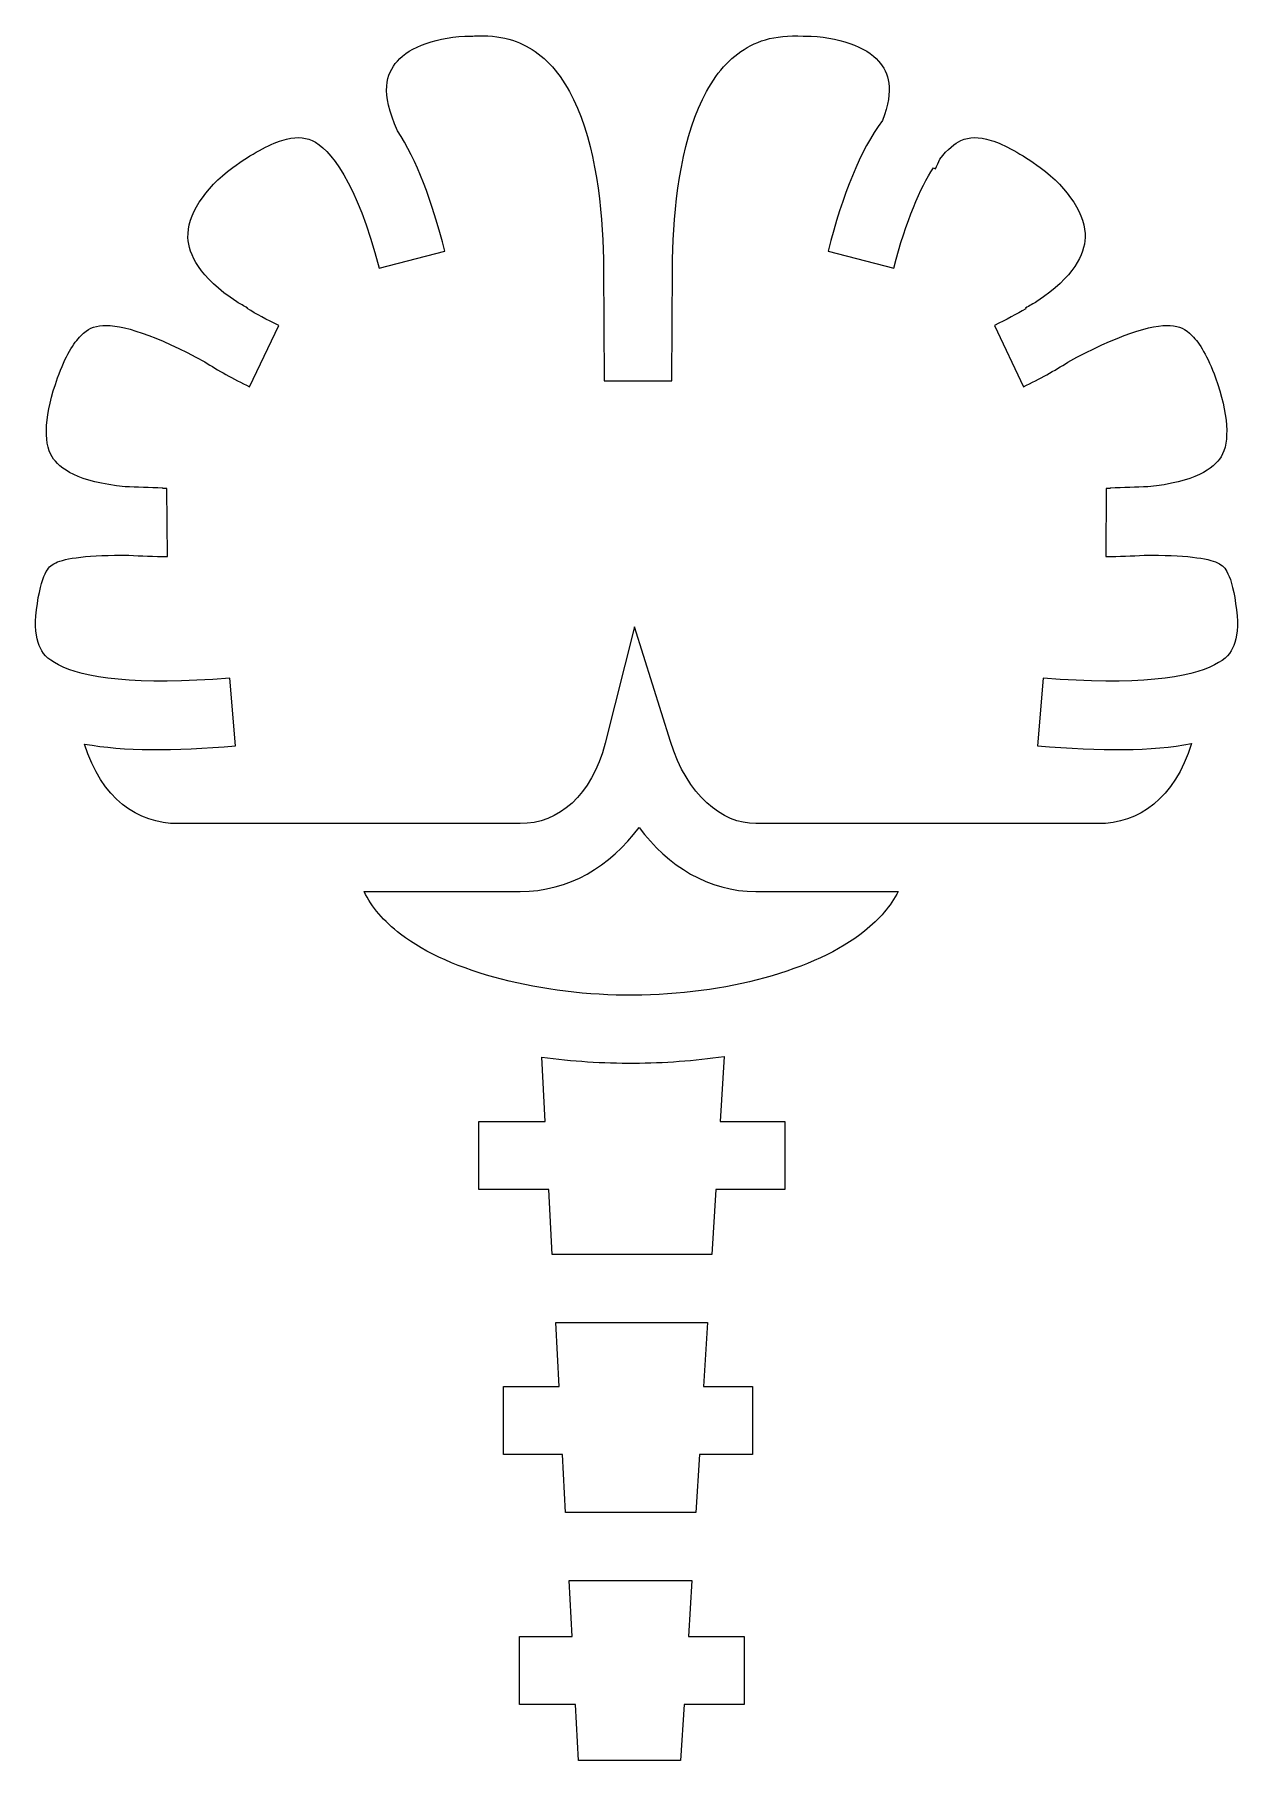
# Model space of a CAD drawing. Header units: centimetres. Extents: x -7 to 6.9, y -10 to 10.
import ezdxf

# ---------------------------------------------------------------- set-up
doc = ezdxf.new("R2010")
doc.units = ezdxf.units.CM
doc.header["$MEASUREMENT"] = 0
doc.layers.add('Layer 1', color=7, linetype='Continuous')

msp = doc.modelspace()

# ---------------------------------------------------------------- linework, layer by layer
at = {"layer": 'Layer 1'}
for points, knots in [([(-1.87382, 10.02543), (-1.8944, 10.02513), (-1.91565, 10.02387), (-1.93707, 10.02277), (-1.93707, 10.02277), (-1.93707, 10.02277), (-1.94761, 10.0215), (-1.94761, 10.0215), (-1.94761, 10.0215), (-1.94761, 10.0215), (-1.95689, 10.02151), (-1.95689, 10.02151), (-1.95689, 10.02151), (-2.34834, 10.02151), (-2.67615, 9.89324), (-2.81471, 9.73156), (-2.81471, 9.73156), (-2.94459, 9.58005), (-3.0145, 9.37482), (-2.81205, 8.92253), (-2.81205, 8.92253), (-2.59058, 8.58148), (-2.41504, 8.11868), (-2.2626, 7.52572), (-2.2626, 7.52572), (-2.2626, 7.52572), (-3.02555, 7.32934), (-3.02555, 7.32934), (-3.02555, 7.32934), (-3.28277, 8.3299), (-3.60384, 8.72088), (-3.80439, 8.80914), (-3.80439, 8.80914), (-3.90458, 8.85329), (-4.00064, 8.85734), (-4.15481, 8.81049), (-4.15481, 8.81049), (-4.30914, 8.7636), (-4.50733, 8.65552), (-4.72408, 8.4955), (-4.72408, 8.4955), (-5.05544, 8.25101), (-5.25624, 7.93829), (-5.24464, 7.68377), (-5.24464, 7.68377), (-5.2357, 7.48811), (-5.11561, 7.22743), (-4.67799, 6.93529), (-4.67799, 6.93529), (-4.6365, 6.91222), (-4.59534, 6.88966), (-4.55284, 6.86546), (-4.55284, 6.86546), (-4.55284, 6.86546), (-4.55676, 6.85888), (-4.55676, 6.85888), (-4.55676, 6.85888), (-4.45083, 6.79521), (-4.33057, 6.72976), (-4.19171, 6.66385), (-4.19171, 6.66385), (-4.19171, 6.66385), (-4.53032, 5.95231), (-4.53032, 5.95231), (-4.53032, 5.95231), (-4.72261, 6.04356), (-4.89583, 6.14017), (-5.05088, 6.24091), (-5.05088, 6.24091), (-5.61424, 6.54916), (-6.0258, 6.67996), (-6.23293, 6.66259), (-6.23293, 6.66259), (-6.34311, 6.65331), (-6.40401, 6.62675), (-6.48729, 6.54397), (-6.48729, 6.54397), (-6.57057, 6.46119), (-6.66802, 6.30585), (-6.75742, 6.05642), (-6.75742, 6.05642), (-6.90669, 5.63993), (-6.92736, 5.3095), (-6.82194, 5.138), (-6.82194, 5.138), (-6.73811, 5.00138), (-6.51799, 4.84434), (-5.97466, 4.79011), (-5.97466, 4.79011), (-5.83791, 4.78703), (-5.69298, 4.78125), (-5.53455, 4.77425), (-5.53455, 4.77425), (-5.53455, 4.77425), (-5.53455, 4.77024), (-5.53455, 4.77024), (-5.53455, 4.77024), (-5.51979, 4.77024), (-5.50613, 4.77011), (-5.49112, 4.77024), (-5.49112, 4.77024), (-5.49112, 4.77024), (-5.48311, 3.9822), (-5.48311, 3.9822), (-5.48311, 3.9822), (-5.64103, 3.98072), (-5.78904, 3.98629), (-5.92988, 3.99671), (-5.92988, 3.99671), (-6.39541, 3.99996), (-6.6744, 3.96171), (-6.77982, 3.90845), (-6.77982, 3.90845), (-6.84518, 3.87556), (-6.86555, 3.85574), (-6.9024, 3.78068), (-6.9024, 3.78068), (-6.9393, 3.70562), (-6.97729, 3.56773), (-7.00259, 3.36161), (-7.00259, 3.36161), (-7.02566, 3.17303), (-7.00917, 3.03877), (-6.97223, 2.94912), (-6.97223, 2.94912), (-6.93533, 2.85943), (-6.88444, 2.79521), (-6.74823, 2.72247), (-6.74823, 2.72247), (-6.47595, 2.57699), (-5.83593, 2.4779), (-4.75849, 2.56961), (-4.75849, 2.56961), (-4.75849, 2.56961), (-4.69127, 1.78423), (-4.69127, 1.78423), (-4.69127, 1.78423), (-5.42002, 1.72224), (-5.9892, 1.72174), (-6.4452, 1.80396), (-6.4452, 1.80396), (-6.24688, 1.16891), (-5.83123, 0.88027), (-5.36064, 0.88027), (-5.36064, 0.88027), (-5.36064, 0.88027), (-1.39032, 0.8803), (-1.39032, 0.8803), (-1.39032, 0.8803), (-0.94562, 0.8803), (-0.55582, 1.20689), (-0.40329, 1.81327), (-0.40329, 1.81327), (-0.40329, 1.81327), (-0.06329, 3.1653), (-0.06329, 3.1653), (-0.06329, 3.1653), (-0.06329, 3.1653), (0.35443, 1.83435), (0.35443, 1.83435), (0.35443, 1.83435), (0.55064, 1.21001), (0.95503, 0.8803), (1.34664, 0.8803), (1.34664, 0.8803), (1.34664, 0.8803), (5.31844, 0.8803), (5.31844, 0.8803), (5.31844, 0.8803), (5.79055, 0.8803), (6.20557, 1.17109), (6.40292, 1.81065), (6.40292, 1.81065), (5.94118, 1.72197), (5.36205, 1.72066), (4.61475, 1.7843), (4.61475, 1.7843), (4.61475, 1.7843), (4.68064, 2.56959), (4.68064, 2.56959), (4.68064, 2.56959), (5.75803, 2.47787), (6.39814, 2.57697), (6.67046, 2.72245), (6.67046, 2.72245), (6.80666, 2.79519), (6.85752, 2.85941), (6.89446, 2.9491), (6.89446, 2.9491), (6.9314, 3.03875), (6.94784, 3.17301), (6.92482, 3.3615), (6.92482, 3.3615), (6.89952, 3.56762), (6.86283, 3.70551), (6.82594, 3.78057), (6.82594, 3.78057), (6.78909, 3.85563), (6.76859, 3.87545), (6.7034, 3.90834), (6.7034, 3.90834), (6.59798, 3.96164), (6.319, 3.99984), (5.85338, 3.99668), (5.85338, 3.99668), (5.71262, 3.98631), (5.56453, 3.98074), (5.40669, 3.98222), (5.40669, 3.98222), (5.40669, 3.98222), (5.41323, 4.77026), (5.41323, 4.77026), (5.41323, 4.77026), (5.42883, 4.77013), (5.44283, 4.77026), (5.45805, 4.77026), (5.45805, 4.77026), (5.45805, 4.77026), (5.45805, 4.77422), (5.45805, 4.77422), (5.45805, 4.77422), (5.61635, 4.78118), (5.76039, 4.78695), (5.89685, 4.78999), (5.89685, 4.78999), (6.44048, 4.84426), (6.66157, 5.00125), (6.74548, 5.13788), (6.74548, 5.13788), (6.85082, 5.30942), (6.83011, 5.63985), (6.68084, 6.0563), (6.68084, 6.0563), (6.59144, 6.30577), (6.49404, 6.46111), (6.41071, 6.54393), (6.41071, 6.54393), (6.32747, 6.62671), (6.26658, 6.65327), (6.15644, 6.66251), (6.15644, 6.66251), (5.94847, 6.67993), (5.53459, 6.54781), (4.96781, 6.23687), (4.96781, 6.23687), (4.81415, 6.13744), (4.64253, 6.04239), (4.4526, 5.95224), (4.4526, 5.95224), (4.4526, 5.95224), (4.11526, 6.66382), (4.11526, 6.66382), (4.11526, 6.66382), (4.25344, 6.72948), (4.37341, 6.7942), (4.47896, 6.85758), (4.47896, 6.85758), (4.47896, 6.85758), (4.47495, 6.86551), (4.47495, 6.86551), (4.47495, 6.86551), (4.52062, 6.89144), (4.56485, 6.9159), (4.60938, 6.94057), (4.60938, 6.94057), (5.04067, 7.2306), (5.15925, 7.4893), (5.16811, 7.68382), (5.16811, 7.68382), (5.17971, 7.93826), (4.97751, 8.25098), (4.64628, 8.49555), (4.64628, 8.49555), (4.42954, 8.65549), (4.23253, 8.76357), (4.07828, 8.81046), (4.07828, 8.81046), (3.92407, 8.85727), (3.82675, 8.85326), (3.72647, 8.80911), (3.72647, 8.80911), (3.65702, 8.77858), (3.5734, 8.71027), (3.48274, 8.59435), (3.48274, 8.59435), (3.46617, 8.55627), (3.44884, 8.51803), (3.43003, 8.47965), (3.43003, 8.47965), (3.43003, 8.47965), (3.40755, 8.49154), (3.40755, 8.49154), (3.40755, 8.49154), (3.25575, 8.2597), (3.09188, 7.89022), (2.94767, 7.32926), (2.94767, 7.32926), (2.94767, 7.32926), (2.18468, 7.52564), (2.18468, 7.52564), (2.18468, 7.52564), (2.35554, 8.19021), (2.55479, 8.6918), (2.81593, 9.04099), (2.81593, 9.04099), (2.95576, 9.41165), (2.88901, 9.59394), (2.77111, 9.73149), (2.77111, 9.73149), (2.6325, 9.8932), (2.306, 10.02144), (1.91451, 10.02144), (1.91451, 10.02144), (1.91451, 10.02144), (1.90397, 10.02143), (1.90397, 10.02143), (1.90397, 10.02143), (1.90397, 10.02143), (1.89469, 10.02278), (1.89469, 10.02278), (1.89469, 10.02278), (1.55161, 10.03998), (1.32517, 9.95826), (1.13706, 9.81721), (1.13706, 9.81721), (0.94886, 9.67616), (0.79651, 9.45891), (0.67975, 9.18469), (0.67975, 9.18469), (0.44647, 8.63621), (0.37951, 7.88111), (0.37951, 7.32795), (0.37951, 7.32795), (0.37951, 7.32795), (0.37951, 7.32542), (0.37951, 7.32542), (0.37951, 7.32542), (0.37951, 7.32542), (0.37293, 6.02475), (0.37293, 6.02475), (0.37293, 6.02475), (0.37293, 6.02475), (0.37293, 6.01948), (0.37293, 6.01948), (0.37293, 6.01948), (0.37293, 6.01948), (-0.4151, 6.01948), (-0.4151, 6.01948), (-0.4151, 6.01948), (-0.4151, 6.01948), (-0.4151, 6.02475), (-0.4151, 6.02475), (-0.4151, 6.02475), (-0.4151, 6.02475), (-0.42299, 7.32538), (-0.42299, 7.32538), (-0.42299, 7.32538), (-0.42299, 7.32538), (-0.42299, 7.32791), (-0.42299, 7.32791), (-0.42299, 7.32791), (-0.42299, 7.88115), (-0.49004, 8.63617), (-0.72348, 9.18465), (-0.72348, 9.18465), (-0.84029, 9.45891), (-0.9926, 9.67616), (-1.18075, 9.81717), (-1.18075, 9.81717), (-1.35714, 9.94941), (-1.56574, 10.03012), (-1.87391, 10.0254), (-1.87391, 10.0254), (-1.87391, 10.0254), (-1.87382, 10.02543), (-1.87382, 10.02543)], [0, 0, 0, 0, 0.01052632, 0.01052632, 0.01052632, 0.01052632, 0.02105263, 0.02105263, 0.02105263, 0.02105263, 0.03157895, 0.03157895, 0.03157895, 0.03157895, 0.04210526, 0.04210526, 0.04210526, 0.04210526, 0.05263158, 0.05263158, 0.05263158, 0.05263158, 0.06315789, 0.06315789, 0.06315789, 0.06315789, 0.07368421, 0.07368421, 0.07368421, 0.07368421, 0.08421053, 0.08421053, 0.08421053, 0.08421053, 0.09473684, 0.09473684, 0.09473684, 0.09473684, 0.10526316, 0.10526316, 0.10526316, 0.10526316, 0.11578947, 0.11578947, 0.11578947, 0.11578947, 0.12631579, 0.12631579, 0.12631579, 0.12631579, 0.13684211, 0.13684211, 0.13684211, 0.13684211, 0.14736842, 0.14736842, 0.14736842, 0.14736842, 0.15789474, 0.15789474, 0.15789474, 0.15789474, 0.16842105, 0.16842105, 0.16842105, 0.16842105, 0.17894737, 0.17894737, 0.17894737, 0.17894737, 0.18947368, 0.18947368, 0.18947368, 0.18947368, 0.2, 0.2, 0.2, 0.2, 0.21052632, 0.21052632, 0.21052632, 0.21052632, 0.22105263, 0.22105263, 0.22105263, 0.22105263, 0.23157895, 0.23157895, 0.23157895, 0.23157895, 0.24210526, 0.24210526, 0.24210526, 0.24210526, 0.25263158, 0.25263158, 0.25263158, 0.25263158, 0.26315789, 0.26315789, 0.26315789, 0.26315789, 0.27368421, 0.27368421, 0.27368421, 0.27368421, 0.28421053, 0.28421053, 0.28421053, 0.28421053, 0.29473684, 0.29473684, 0.29473684, 0.29473684, 0.30526316, 0.30526316, 0.30526316, 0.30526316, 0.31578947, 0.31578947, 0.31578947, 0.31578947, 0.32631579, 0.32631579, 0.32631579, 0.32631579, 0.33684211, 0.33684211, 0.33684211, 0.33684211, 0.34736842, 0.34736842, 0.34736842, 0.34736842, 0.35789474, 0.35789474, 0.35789474, 0.35789474, 0.36842105, 0.36842105, 0.36842105, 0.36842105, 0.37894737, 0.37894737, 0.37894737, 0.37894737, 0.38947368, 0.38947368, 0.38947368, 0.38947368, 0.4, 0.4, 0.4, 0.4, 0.41052632, 0.41052632, 0.41052632, 0.41052632, 0.42105263, 0.42105263, 0.42105263, 0.42105263, 0.43157895, 0.43157895, 0.43157895, 0.43157895, 0.44210526, 0.44210526, 0.44210526, 0.44210526, 0.45263158, 0.45263158, 0.45263158, 0.45263158, 0.46315789, 0.46315789, 0.46315789, 0.46315789, 0.47368421, 0.47368421, 0.47368421, 0.47368421, 0.48421053, 0.48421053, 0.48421053, 0.48421053, 0.49473684, 0.49473684, 0.49473684, 0.49473684, 0.50526316, 0.50526316, 0.50526316, 0.50526316, 0.51578947, 0.51578947, 0.51578947, 0.51578947, 0.52631579, 0.52631579, 0.52631579, 0.52631579, 0.53684211, 0.53684211, 0.53684211, 0.53684211, 0.54736842, 0.54736842, 0.54736842, 0.54736842, 0.55789474, 0.55789474, 0.55789474, 0.55789474, 0.56842105, 0.56842105, 0.56842105, 0.56842105, 0.57894737, 0.57894737, 0.57894737, 0.57894737, 0.58947368, 0.58947368, 0.58947368, 0.58947368, 0.6, 0.6, 0.6, 0.6, 0.61052632, 0.61052632, 0.61052632, 0.61052632, 0.62105263, 0.62105263, 0.62105263, 0.62105263, 0.63157895, 0.63157895, 0.63157895, 0.63157895, 0.64210526, 0.64210526, 0.64210526, 0.64210526, 0.65263158, 0.65263158, 0.65263158, 0.65263158, 0.66315789, 0.66315789, 0.66315789, 0.66315789, 0.67368421, 0.67368421, 0.67368421, 0.67368421, 0.68421053, 0.68421053, 0.68421053, 0.68421053, 0.69473684, 0.69473684, 0.69473684, 0.69473684, 0.70526316, 0.70526316, 0.70526316, 0.70526316, 0.71578947, 0.71578947, 0.71578947, 0.71578947, 0.72631579, 0.72631579, 0.72631579, 0.72631579, 0.73684211, 0.73684211, 0.73684211, 0.73684211, 0.74736842, 0.74736842, 0.74736842, 0.74736842, 0.75789474, 0.75789474, 0.75789474, 0.75789474, 0.76842105, 0.76842105, 0.76842105, 0.76842105, 0.77894737, 0.77894737, 0.77894737, 0.77894737, 0.78947368, 0.78947368, 0.78947368, 0.78947368, 0.8, 0.8, 0.8, 0.8, 0.81052632, 0.81052632, 0.81052632, 0.81052632, 0.82105263, 0.82105263, 0.82105263, 0.82105263, 0.83157895, 0.83157895, 0.83157895, 0.83157895, 0.84210526, 0.84210526, 0.84210526, 0.84210526, 0.85263158, 0.85263158, 0.85263158, 0.85263158, 0.86315789, 0.86315789, 0.86315789, 0.86315789, 0.87368421, 0.87368421, 0.87368421, 0.87368421, 0.88421053, 0.88421053, 0.88421053, 0.88421053, 0.89473684, 0.89473684, 0.89473684, 0.89473684, 0.90526316, 0.90526316, 0.90526316, 0.90526316, 0.91578947, 0.91578947, 0.91578947, 0.91578947, 0.92631579, 0.92631579, 0.92631579, 0.92631579, 0.93684211, 0.93684211, 0.93684211, 0.93684211, 0.94736842, 0.94736842, 0.94736842, 0.94736842, 0.95789474, 0.95789474, 0.95789474, 0.95789474, 0.96842105, 0.96842105, 0.96842105, 0.96842105, 0.97894737, 0.97894737, 0.97894737, 0.97894737, 1, 1, 1, 1]), ([(-0.00923, 0.83678), (-0.34025, 0.38546), (-0.82855, 0.09226), (-1.39023, 0.09226), (-1.39023, 0.09226), (-1.39023, 0.09226), (-3.20076, 0.09226), (-3.20076, 0.09226), (-3.20076, 0.09226), (-3.11448, -0.08801), (-2.9744, -0.25141), (-2.77647, -0.40321), (-2.77647, -0.40321), (-2.19776, -0.84707), (-1.1358, -1.11598), (-0.07506, -1.11087), (-0.07506, -1.11087), (0.98559, -1.10573), (2.03899, -0.82539), (2.60653, -0.36897), (2.60653, -0.36897), (2.7833, -0.22678), (2.91292, -0.07485), (2.99785, 0.09226), (2.99785, 0.09226), (2.99785, 0.09226), (1.34672, 0.09226), (1.34672, 0.09226), (1.34672, 0.09226), (0.79938, 0.09226), (0.32626, 0.38701), (-0.00923, 0.83678)], [0, 0, 0, 0, 0.11111111, 0.11111111, 0.11111111, 0.11111111, 0.22222222, 0.22222222, 0.22222222, 0.22222222, 0.33333333, 0.33333333, 0.33333333, 0.33333333, 0.44444444, 0.44444444, 0.44444444, 0.44444444, 0.55555556, 0.55555556, 0.55555556, 0.55555556, 0.66666667, 0.66666667, 0.66666667, 0.66666667, 0.77777778, 0.77777778, 0.77777778, 0.77777778, 1, 1, 1, 1]), ([(0.97779, -1.82107), (0.63496, -1.87235), (0.28177, -1.89718), (-0.07114, -1.89887), (-0.07114, -1.89887), (-0.42931, -1.90064), (-0.78745, -1.87812), (-1.13588, -1.82908), (-1.13588, -1.82908), (-1.13588, -1.82908), (-1.09763, -2.57883), (-1.09763, -2.57883), (-1.09763, -2.57883), (-1.09763, -2.57883), (-1.8699, -2.57882), (-1.8699, -2.57882), (-1.8699, -2.57882), (-1.8699, -2.57882), (-1.8699, -3.36694), (-1.8699, -3.36694), (-1.8699, -3.36694), (-1.8699, -3.36694), (-1.0569, -3.36694), (-1.0569, -3.36694), (-1.0569, -3.36694), (-1.0569, -3.36694), (-1.01726, -4.12196), (-1.01726, -4.12196), (-1.01726, -4.12196), (-1.01726, -4.12196), (0.83543, -4.12196), (0.83543, -4.12196), (0.83543, -4.12196), (0.83543, -4.12196), (0.88156, -3.3669), (0.88156, -3.3669), (0.88156, -3.3669), (0.88156, -3.3669), (1.68402, -3.3669), (1.68402, -3.3669), (1.68402, -3.3669), (1.68402, -3.3669), (1.6841, -2.57886), (1.6841, -2.57886), (1.6841, -2.57886), (1.6841, -2.57886), (0.93035, -2.57887), (0.93035, -2.57887), (0.93035, -2.57887), (0.93035, -2.57887), (0.97779, -1.82111), (0.97779, -1.82111), (0.97779, -1.82111), (0.97779, -1.82111), (0.97779, -1.82107), (0.97779, -1.82107)], [0, 0, 0, 0, 0.06666667, 0.06666667, 0.06666667, 0.06666667, 0.13333333, 0.13333333, 0.13333333, 0.13333333, 0.2, 0.2, 0.2, 0.2, 0.26666667, 0.26666667, 0.26666667, 0.26666667, 0.33333333, 0.33333333, 0.33333333, 0.33333333, 0.4, 0.4, 0.4, 0.4, 0.46666667, 0.46666667, 0.46666667, 0.46666667, 0.53333333, 0.53333333, 0.53333333, 0.53333333, 0.6, 0.6, 0.6, 0.6, 0.66666667, 0.66666667, 0.66666667, 0.66666667, 0.73333333, 0.73333333, 0.73333333, 0.73333333, 0.8, 0.8, 0.8, 0.8, 0.86666667, 0.86666667, 0.86666667, 0.86666667, 1, 1, 1, 1]), ([(-0.9764, -4.90995), (-0.9764, -4.90995), (-0.9382, -5.65447), (-0.9382, -5.65447), (-0.9382, -5.65447), (-0.9382, -5.65447), (-1.58391, -5.65447), (-1.58391, -5.65447), (-1.58391, -5.65447), (-1.58391, -5.65447), (-1.58391, -6.44246), (-1.58391, -6.44246), (-1.58391, -6.44246), (-1.58391, -6.44246), (-0.89733, -6.44246), (-0.89733, -6.44246), (-0.89733, -6.44246), (-0.89733, -6.44246), (-0.86178, -7.11715), (-0.86178, -7.11715), (-0.86178, -7.11715), (-0.86178, -7.11715), (0.65099, -7.11715), (0.65099, -7.11715), (0.65099, -7.11715), (0.65099, -7.11715), (0.69181, -6.44246), (0.69181, -6.44246), (0.69181, -6.44246), (0.69181, -6.44246), (1.30851, -6.44246), (1.30851, -6.44246), (1.30851, -6.44246), (1.30851, -6.44246), (1.30851, -5.65451), (1.30851, -5.65451), (1.30851, -5.65451), (1.30851, -5.65451), (0.74064, -5.65451), (0.74064, -5.65451), (0.74064, -5.65451), (0.74064, -5.65451), (0.78673, -4.90999), (0.78673, -4.90999), (0.78673, -4.90999), (0.78673, -4.90999), (-0.9764, -4.91), (-0.9764, -4.91), (-0.9764, -4.91), (-0.9764, -4.91), (-0.9764, -4.90995), (-0.9764, -4.90995)], [0, 0, 0, 0, 0.07142857, 0.07142857, 0.07142857, 0.07142857, 0.14285714, 0.14285714, 0.14285714, 0.14285714, 0.21428571, 0.21428571, 0.21428571, 0.21428571, 0.28571429, 0.28571429, 0.28571429, 0.28571429, 0.35714286, 0.35714286, 0.35714286, 0.35714286, 0.42857143, 0.42857143, 0.42857143, 0.42857143, 0.5, 0.5, 0.5, 0.5, 0.57142857, 0.57142857, 0.57142857, 0.57142857, 0.64285714, 0.64285714, 0.64285714, 0.64285714, 0.71428571, 0.71428571, 0.71428571, 0.71428571, 0.78571429, 0.78571429, 0.78571429, 0.78571429, 0.85714286, 0.85714286, 0.85714286, 0.85714286, 1, 1, 1, 1]), ([(-0.82093, -7.90514), (-0.82093, -7.90514), (-0.78661, -8.55482), (-0.78661, -8.55482), (-0.78661, -8.55482), (-0.78661, -8.55482), (-1.39804, -8.55483), (-1.39804, -8.55483), (-1.39804, -8.55483), (-1.39804, -8.55483), (-1.39804, -9.34287), (-1.39804, -9.34287), (-1.39804, -9.34287), (-1.39804, -9.34287), (-0.74709, -9.34286), (-0.74709, -9.34286), (-0.74709, -9.34286), (-0.74709, -9.34286), (-0.71277, -9.99381), (-0.71277, -9.99381), (-0.71277, -9.99381), (-0.71277, -9.99381), (0.47321, -9.99381), (0.47321, -9.99381), (0.47321, -9.99381), (0.47321, -9.99381), (0.51399, -9.34282), (0.51399, -9.34282), (0.51399, -9.34282), (0.51399, -9.34282), (1.21241, -9.34282), (1.21241, -9.34282), (1.21241, -9.34282), (1.21241, -9.34282), (1.21241, -8.55483), (1.21241, -8.55483), (1.21241, -8.55483), (1.21241, -8.55483), (0.56277, -8.55483), (0.56277, -8.55483), (0.56277, -8.55483), (0.56277, -8.55483), (0.60228, -7.90519), (0.60228, -7.90519), (0.60228, -7.90519), (0.60228, -7.90519), (-0.82088, -7.90519), (-0.82088, -7.90519), (-0.82088, -7.90519), (-0.82088, -7.90519), (-0.82093, -7.90514), (-0.82093, -7.90514)], [0, 0, 0, 0, 0.07142857, 0.07142857, 0.07142857, 0.07142857, 0.14285714, 0.14285714, 0.14285714, 0.14285714, 0.21428571, 0.21428571, 0.21428571, 0.21428571, 0.28571429, 0.28571429, 0.28571429, 0.28571429, 0.35714286, 0.35714286, 0.35714286, 0.35714286, 0.42857143, 0.42857143, 0.42857143, 0.42857143, 0.5, 0.5, 0.5, 0.5, 0.57142857, 0.57142857, 0.57142857, 0.57142857, 0.64285714, 0.64285714, 0.64285714, 0.64285714, 0.71428571, 0.71428571, 0.71428571, 0.71428571, 0.78571429, 0.78571429, 0.78571429, 0.78571429, 0.85714286, 0.85714286, 0.85714286, 0.85714286, 1, 1, 1, 1])]:
    msp.add_open_spline(points, degree=3, knots=knots, dxfattribs=at)

doc.saveas('drawing.dxf')
